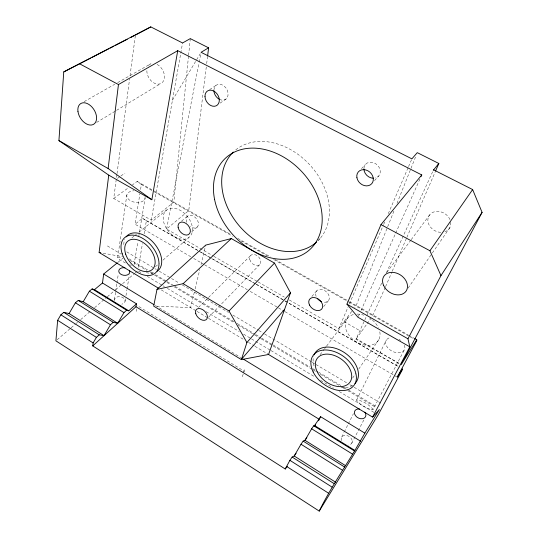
<?xml version="1.0" encoding="UTF-8"?>
<svg xmlns="http://www.w3.org/2000/svg" width="538" height="538" viewBox="0 0 538 538"><rect width="100%" height="100%" fill="white"/><g stroke="black" fill="none" stroke-linecap="round" stroke-linejoin="round"><path stroke-width="0.4" stroke-dasharray="2.69 2.02" d="M372.928 409.687L372.975 409.183C368.873 404.596 362.787 400.628 356.64 399.922L356.533 400.386C360.574 405.02 366.781 409.082 372.928 409.687L404.186 350.151M188.515 56.134L173.808 202.147L151.259 220.163L113.72 198.461L116.914 174.413M188.603 55.3L190.284 38.615M206.283 66.927L188.744 210.607L166.578 229.02L213.082 255.9M206.686 63.605L207.493 56.961M117.022 173.579L129.584 79.032M130.028 75.717L135.314 35.905M125.455 263.008L119.759 259.78L117.681 257.641L126.84 194.985M114.459 299.646L115.583 292.174M115.704 291.347L116.82 283.882M116.948 283.049L118.313 273.923M190.815 256.754L135.031 224.225L139.927 193.613M140.586 189.47L141.38 184.507L137.19 181.407L132.496 184.816M125.051 301.334L125.455 298.852M125.986 295.544L126.928 289.76M127.062 288.933L129.349 274.878M134.056 264.662L137.869 241.69M138.69 236.767L145.092 198.213M138.38 267.393L142.449 243.64M144.137 233.815L146.383 220.714L142.543 218.327L135.031 224.225M151.259 220.163L182.57 42.959M136.201 311.361L136.645 308.886M166.578 229.02L198.986 62.993M199.147 62.173L200.755 53.955M194.332 292.141L190.6 307.548L157.042 306.256M195.119 288.893L199.833 269.43M201.017 264.568L205.731 245.106M242.322 376.721L245.086 368.395M393.91 211.131L356.203 305.47L354.744 307.406M397.024 203.33L416.029 155.771M289.37 300.002L338.779 328.563L348.086 306.963M349.411 303.883L383.305 225.2M383.641 224.427L384.966 221.34M388.288 213.626L408.228 167.345M408.557 166.572L411.886 158.858M385.235 287.413L372.303 316.445M385.564 286.646L391.893 272.02M392.222 271.246L406.54 238.146M406.876 237.379L435.175 171.952M358.328 316.505L359.7 313.439M361.072 310.379L395.363 233.869M395.706 233.102L420.05 178.777M355.974 339.236L356.304 338.698L399.774 363.822L355.974 339.236L381.866 282.679M386.418 272.746L433.298 170.338M356.64 399.922L386.392 339.962M341.691 437.112L343.896 432.707M344.266 431.974L347.938 424.637M348.308 423.904L353.459 413.635M351.704 443.278L363.849 419.922M172.463 100.176L200.217 53.739M352.625 378.093L355.921 373.251M358.752 369.102L379.008 339.364M408.093 288.092L431.873 253.674M432.344 252.988L449.943 227.52M356.304 338.698L366.64 324.353M367.111 323.694L370.413 319.081M386.809 272.423L410.709 240.345M411.207 239.672L430.124 214.279M338.779 328.563L351.825 311.28M320.097 354.697L324.091 349.384M324.589 348.725L326.089 346.734M326.593 346.069L348.073 317.541M323.668 306.606L328.308 300.843M311.892 296.499L316.633 290.836M243.041 372.511L244.158 371.186L137.23 305.591M374.529 180.62L378.792 175.913M318.294 240.432L320.487 238.018M361.482 168.623L365.315 164.601M208.509 317.299L260.103 264.205M198.488 307.48L207.91 298.079M208.502 297.494L250.318 255.792M155.428 266.714L159.201 263.418M162.98 260.123L188.791 237.588A17.693 12.024 49.7 0 0 180.761 210.64A17.693 12.024 49.7 0 0 163.915 222.927A17.693 12.024 49.7 0 0 188.791 237.588M191.824 231.75L197.399 226.908M57.176 339.727L70.512 328.308M71.144 327.763L75.589 323.957M76.228 323.412L77.499 322.323M80.673 319.606L90.196 311.448M94.641 307.642L106.706 297.312M107.338 296.768L114.957 290.244M115.596 289.7L121.944 284.259M122.577 283.714L134.641 273.385M135.273 272.84L137.815 270.668M181.535 221.158L187.197 216.411M117.909 262.342L123.088 258.092M131.857 237.917L136.437 234.238M139.06 232.134L166.565 210.069M113.72 198.461L128.474 187.742M117.466 178.381L120.182 176.471M120.862 175.993L124.937 173.135M220.109 103.128L226.175 98.898M209.571 89.671L215.765 85.562M96.632 122.429L115.852 110.781M116.564 110.351L160.694 83.605M84.143 101.648L114.762 84.264M117.674 82.603L150.472 63.975M117.681 257.641L119.006 257.487L122.133 258.422M103.188 253.203L122.751 256.734M129.604 264.79L131.346 265.368M137.19 181.407L230.425 234.218M237.735 238.361L270.648 257.003M275.032 259.491L348.893 301.327M349.626 301.744L408.046 334.844M408.772 335.255L413.85 338.126M141.38 184.507L153.801 191.548M154.534 191.958L232.698 236.263M240.735 240.822L267.036 255.725M273.613 259.45L348.126 301.683M348.859 302.1L409.499 336.465M410.225 336.882L413.877 338.953M344.038 321.596L361.442 331.603M213.808 256.323L257.399 281.522M258.132 281.939L284.286 297.063M142.543 218.327L199.88 251.542M200.607 251.966L255.772 283.916M256.498 284.34L399.492 367.172M146.383 220.714L210.997 258.153M211.723 258.57L255.288 283.808M256.014 284.225L284.326 300.634M285.053 301.051L398.308 366.667M193.707 258.442L203.848 264.36M204.575 264.783L247.312 289.706M250.21 291.394L277.743 307.447M278.462 307.87L284.259 311.253M284.985 311.67L397.266 377.151M126.746 251.865L154.184 268.2M154.904 268.63L156.35 269.491M159.235 271.206L170.788 278.085M171.508 278.516L179.45 283.244M182.335 284.965L228.542 312.477M232.873 315.06L258.139 330.103M258.859 330.534L263.916 333.547M264.635 333.977L311.563 361.919M312.282 362.35L315.174 364.071M315.893 364.495L346.936 382.982M349.821 384.704L353.432 386.856M354.159 387.286L380.864 403.191M107.412 245.94L121.097 254.124M129.026 258.859L149.914 271.347M150.64 271.777L152.799 273.069M155.677 274.79L166.484 281.246M167.204 281.677L174.413 285.981M175.132 286.411L234.205 321.717M237.09 323.446L255.099 334.206M255.819 334.636L260.863 337.649M261.582 338.079L272.389 344.542M273.109 344.972L309.854 366.929M312.733 368.651L315.618 370.373M318.496 372.094L340.83 385.443M343.715 387.165L348.039 389.747M348.759 390.178L376.856 406.97M130.142 260.479L146.713 270.385M150.31 272.537L153.915 274.689M154.635 275.126L166.161 282.013M166.881 282.443L171.205 285.032M174.083 286.754L233.875 322.511M238.2 325.093L254.044 334.569M254.763 334.999L260.526 338.449M261.246 338.879L312.396 369.465M313.116 369.895L315.994 371.617M320.318 374.199L339.048 385.403M342.652 387.555L346.97 390.144M347.689 390.575L375.786 407.374M138.535 271.098L141.413 272.827M147.17 276.276L162.281 285.348M163.001 285.779L164.44 286.646M167.318 288.368L198.979 307.373M206.175 311.69L239.282 331.556M243.6 334.145L250.795 338.463M251.515 338.893L270.224 350.124M270.944 350.554L314.838 376.896M320.594 380.353L333.547 388.127M339.303 391.583L373.843 412.31M161.292 289.901L196.316 310.991M197.036 311.421L207.762 317.877M208.475 318.308L244.232 339.841M248.522 342.424L254.245 345.867M254.958 346.297L268.549 354.475M155.341 305.497L240.721 357.514M341.442 440.683A5.884 4.472 30.6 0 1 344.851 435.363A5.884 4.472 30.6 0 1 351.919 439.721A5.884 4.472 30.6 0 1 348.55 445.06M114.459 300.648A5.36 3.827 7.8 0 1 118.595 296.68A5.36 3.827 7.8 0 1 124.836 299.679A5.36 3.827 7.8 0 1 121.823 304.185M153.66 272.86A23.316 14.923 49.2 0 1 145.368 272.363M123.801 244.555A23.316 14.923 49.2 0 1 124.702 239.471M352.659 385.356A25.199 17.048 36.2 0 1 340.87 387.407M314.051 365.887A25.199 17.048 36.2 0 1 313.573 356.304M379.808 331.832A19.059 13.632 35.3 0 1 367.629 345.383A19.059 13.632 35.3 0 1 346.606 331.173A19.059 13.632 35.3 0 1 354.031 314.407M356.956 314.084A19.059 13.632 35.3 0 1 363.769 315.174M369.532 317.938A19.059 13.632 35.3 0 1 371.314 319.189M372.437 320.097A19.059 13.632 35.3 0 1 378.402 327.689M235.758 149.873A61.332 46.631 47.4 0 1 310.13 165.22A61.332 46.631 47.4 0 1 318.314 240.439M186.827 222.308A7.337 5.064 49.4 0 1 191.111 215.247A7.337 5.064 49.4 0 1 198.435 224.292A7.337 5.064 49.4 0 1 190.344 226.646M316.102 296.357A7.693 5.568 39.1 0 1 320.608 289.323A7.693 5.568 39.1 0 1 329.337 296.815A7.693 5.568 39.1 0 1 322.76 302.067M363.923 168.219A8.796 7.364 41.8 0 1 371.314 162.2A8.796 7.364 41.8 0 1 379.996 169.49A8.796 7.364 41.8 0 1 375.544 177.977M213.909 89.967A8.494 6.49 58.2 0 1 221.75 84.681A8.494 6.49 58.2 0 1 228.011 95.354A8.494 6.49 58.2 0 1 219.403 99.335M145.031 196.7A9.267 5.75 9.7 0 1 137.607 202.523A9.267 5.75 9.7 0 1 126.968 196.888A9.267 5.75 9.7 0 1 133.861 190.782M404.468 345.228A10.269 6.873 27.1 0 1 398.671 352.8A10.269 6.873 27.1 0 1 386.418 345.806A10.269 6.873 27.1 0 1 390.897 337.487M398.988 339.317A10.269 6.873 27.1 0 1 400.649 340.413M157.083 64.405A11.076 7.929 60.2 0 1 164.372 78.05A11.076 7.929 60.2 0 1 154.621 83.323A11.076 7.929 60.2 0 1 146.874 69.927M148.797 65.212A11.076 7.929 60.2 0 1 152.51 63.41M450.75 222.302A12.011 9.906 30.7 0 1 443.682 232.127M440.797 232.362A12.011 9.906 30.7 0 1 428.107 222.362A12.011 9.906 30.7 0 1 435.908 211.474A12.011 9.906 30.7 0 1 449.976 219.551M249.8 259.585A6.463 4.593 44.6 0 0 259.215 265.012A6.463 4.593 44.6 0 0 256.666 255.342A6.463 4.593 44.6 0 0 249.8 259.585"/><path stroke-width="0.81" d="M421.079 176.484L421.765 174.951L177.728 50.68L151.864 199.726L108.737 175.132L58.918 140.586L63.76 71.91L150.801 26.9L182.57 42.959L190.284 38.615L208.609 47.821L207.594 56.127M117.264 262.874L103.679 274.017L102.489 282.995L136.477 303.829L128.743 310.809L126.612 310.224L123.969 312.598L117.694 323.291L113.195 322.289L110.451 324.757L104.042 335.658L69.072 313.533L63.82 312.37L60.868 314.817L57.64 320.298L55.912 340.816L319.229 511.1L378.16 414.899L402.666 369.189L402.397 368.853L397.266 377.151L416.802 340.608L416.748 339.774L414.576 338.536M151.864 199.726L108.125 168.528L118.461 84.54L177.728 50.68M158.434 288.18L99.113 252.463L108.737 175.132M287.137 466.264L285.248 469.008L92.744 345.9L93.128 342.948L96.396 337.387L99.254 334.824L104.042 335.658M92.744 345.9L135.959 306.741L136.477 303.829M268.549 354.475L290.486 292.827L274.488 263.089L231.306 238.569L205.731 245.106L156.995 289.39L153.686 306.129L241.374 359.606L268.549 354.475L372.565 417.098L379.384 409.526L364.851 433.144L354.898 450.44C342.76 470.468 329.518 489.889 319.229 511.1M241.374 359.606L246.902 342.511L290.486 292.827M372.565 417.098L409.808 346.822L357.985 317.265L346.956 304.152L380.985 224.628L421.765 174.951M435.504 171.178L438.833 163.478L417.28 152.651L411.886 158.858L201.071 52.307L208.609 47.821M285.248 469.008L289.901 460.326L292.154 457.051L294.205 455.995L296.082 453.265M320.002 418.053L320.621 416.701L360.574 441.194M409.808 346.822L407.965 338.799L440.965 275.624L482.088 212.382L472.633 189.564L433.635 169.853L433.298 170.338M482.088 212.382L401.22 364.663L416.748 339.774M306.848 437.616L304.992 440.319L303.156 441.106L300.998 444.24L294.205 455.995L335.611 482.196M320.621 416.701L314.542 425.524L313.721 425.793L311.643 428.806L304.992 440.319L345.712 465.753M69.072 313.533L75.401 302.78L78.245 300.426L83.188 301.737L117.694 323.291M83.188 301.737L89.395 291.192L92.132 288.926L94.48 289.652L128.743 310.809M314.743 426.15L315.671 424.798M318.456 420.75L319.39 419.405L135.959 306.741M440.965 275.624L429.936 250.748L472.633 189.564M433.635 169.853L438.833 163.478M241.475 359.29L284.609 309.337M246.902 342.511L229.027 310.998L274.488 263.089M156.995 289.39L183.128 283.694L231.306 238.569M94.48 289.652L102.489 282.995M135.428 35.078L150.801 26.9M63.76 71.91L90.633 58.097M92.126 57.331L108.555 48.891M110.048 48.124L113.78 46.201M115.273 45.434L127.217 39.294M130.949 37.378L134.682 35.461M99.113 252.463L100.741 252.759M79.281 63.632L118.461 84.54M380.985 224.628L429.936 250.748M58.918 140.586L108.125 168.528M346.956 304.152L407.965 338.799M183.128 283.694L229.027 310.998M103.679 274.017L153.908 304.622M243.593 359.263L364.851 433.144M314.542 425.524L354.898 450.44M92.132 288.926L126.612 310.224M313.721 425.793L354.381 450.911M89.395 291.192L123.969 312.598M311.643 428.806L352.437 454.072M78.245 300.426L113.195 322.289M303.156 441.106L344.508 466.964M75.401 302.78L110.451 324.757M300.998 444.24L342.484 470.259M63.82 312.37L99.254 334.824M292.154 457.051L334.219 483.702M60.868 314.817L96.396 337.387M289.901 460.326L332.107 487.139M57.64 320.298L93.128 342.948M286.431 466.325L328.597 493.232M126.134 236.881A23.316 14.923 49.2 0 1 153.458 242.604A23.316 14.923 49.2 0 1 157.284 271.239M314.064 354.878A25.199 17.048 36.2 0 1 345.14 353.076A25.199 17.048 36.2 0 1 355.026 383.48M316.532 242.12A61.332 46.631 47.4 0 1 241.327 228.173A61.332 46.631 47.4 0 1 233.317 152.032M321.563 301.67A7.693 5.568 39.1 0 1 317.393 298.523M373.513 178.246A8.796 7.364 41.8 0 1 363.896 168.898M219.403 99.335A8.494 6.49 58.2 0 1 213.909 90.64M364.825 412.148A6.1 4.486 29.4 0 1 362.599 418.712A6.1 4.486 29.4 0 1 354.589 413.89A6.1 4.486 29.4 0 1 359.619 409.021M129.349 270.406A5.548 3.813 8.4 0 1 125.515 275.348A5.548 3.813 8.4 0 1 118.77 271.286A5.548 3.813 8.4 0 1 124.964 267.769M125.684 254.178A18.722 11.93 49.2 0 0 151.649 270.015A18.722 11.93 49.2 0 0 142.483 242.08A18.722 11.93 49.2 0 0 125.684 254.178M317.164 371.731A20.249 13.632 36.3 0 0 348.611 383.728A20.249 13.632 36.3 0 0 334.804 355.658A20.249 13.632 36.3 0 0 317.164 371.731M313.136 371.906A25.313 17.041 36.3 0 0 352.444 387.037A25.313 17.041 36.3 0 0 335.335 351.939A25.313 17.041 36.3 0 0 313.136 371.906M122.16 253.701A23.41 14.909 49.2 0 0 154.594 273.607A23.41 14.909 49.2 0 0 143.263 238.697A23.41 14.909 49.2 0 0 122.16 253.701M214.615 199.605A62.186 46.712 47.3 0 0 304.145 253.788A62.186 46.712 47.3 0 0 284.736 157.748A62.186 46.712 47.3 0 0 214.615 199.605M178.145 227.433A7.424 5.064 49.3 0 0 188.287 234.682A7.424 5.064 49.3 0 0 186.182 223.552A7.424 5.064 49.3 0 0 178.145 227.433M309.518 305.066A7.794 5.568 39.2 0 0 321.61 309.168A7.794 5.568 39.2 0 0 316.048 297.958A7.794 5.568 39.2 0 0 309.518 305.066M356.909 177.701A8.938 7.397 42 0 0 370.406 184.837A8.938 7.397 42 0 0 367.871 170.775A8.938 7.397 42 0 0 356.909 177.701M204.985 96.51A8.621 6.51 57.8 0 0 215.973 105.912A8.621 6.51 57.8 0 0 215.496 92.24A8.621 6.51 57.8 0 0 204.985 96.51M195.785 313.748A7.068 4.553 44.6 0 0 205.879 319.881A7.068 4.553 44.6 0 0 202.732 309.68A7.068 4.553 44.6 0 0 195.785 313.748M383.628 285.49A13.363 10.188 33.8 0 0 405.094 292.316A13.363 10.188 33.8 0 0 396.392 273.062A13.363 10.188 33.8 0 0 383.628 285.49M77.949 111.406A12.199 7.969 57.7 0 0 93.074 124.581A12.199 7.969 57.7 0 0 90.633 105.744A12.199 7.969 57.7 0 0 77.949 111.406"/></g></svg>
